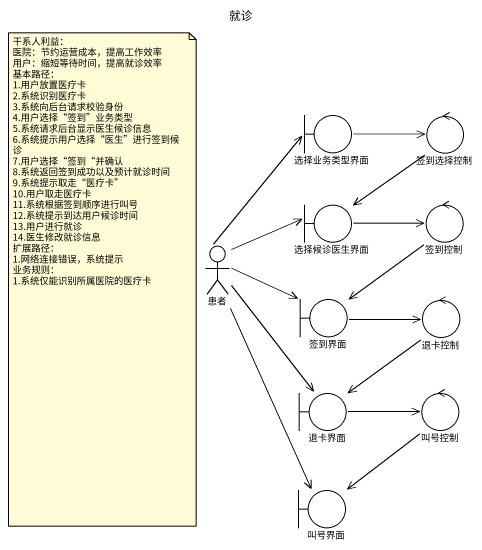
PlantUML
@startuml
title 就诊
boundary 选择业务类型界面
control 签到选择控制
boundary 选择候诊医生界面
control 签到控制
actor 患者
boundary 签到界面
control 退卡控制
boundary 退卡界面
control 叫号控制
boundary 叫号界面
选择业务类型界面 -right-> 签到选择控制
签到选择控制 --> 选择候诊医生界面
选择候诊医生界面 -right-> 签到控制
签到控制 --> 签到界面
患者 -up-> 选择业务类型界面
患者 -right-> 选择候诊医生界面
患者 -right-> 签到界面
患者 --> 退卡界面
患者 --> 叫号界面
签到界面 -right-> 退卡控制
退卡控制 --> 退卡界面
退卡界面 -right-> 叫号控制
叫号控制 --> 叫号界面
note as N1
  干系人利益：
  医院：节约运营成本，提高工作效率
  用户：缩短等待时间，提高就诊效率
  基本路径：
  1.用户放置医疗卡
  2.系统识别医疗卡
  3.系统向后台请求校验身份
  4.用户选择“签到”业务类型
  5.系统请求后台显示医生候诊信息
  6.系统提示用户选择“医生”进行签到候诊
  7.用户选择“签到“并确认
  8.系统返回签到成功以及预计就诊时间
  9.系统提示取走“医疗卡”
  10.用户取走医疗卡
  11.系统根据签到顺序进行叫号
  12.系统提示到达用户候诊时间
  13.用户进行就诊
  14.医生修改就诊信息
  扩展路径：
  1.网络连接错误，系统提示
  业务规则：
  1.系统仅能识别所属医院的医疗卡
end note
@enduml
